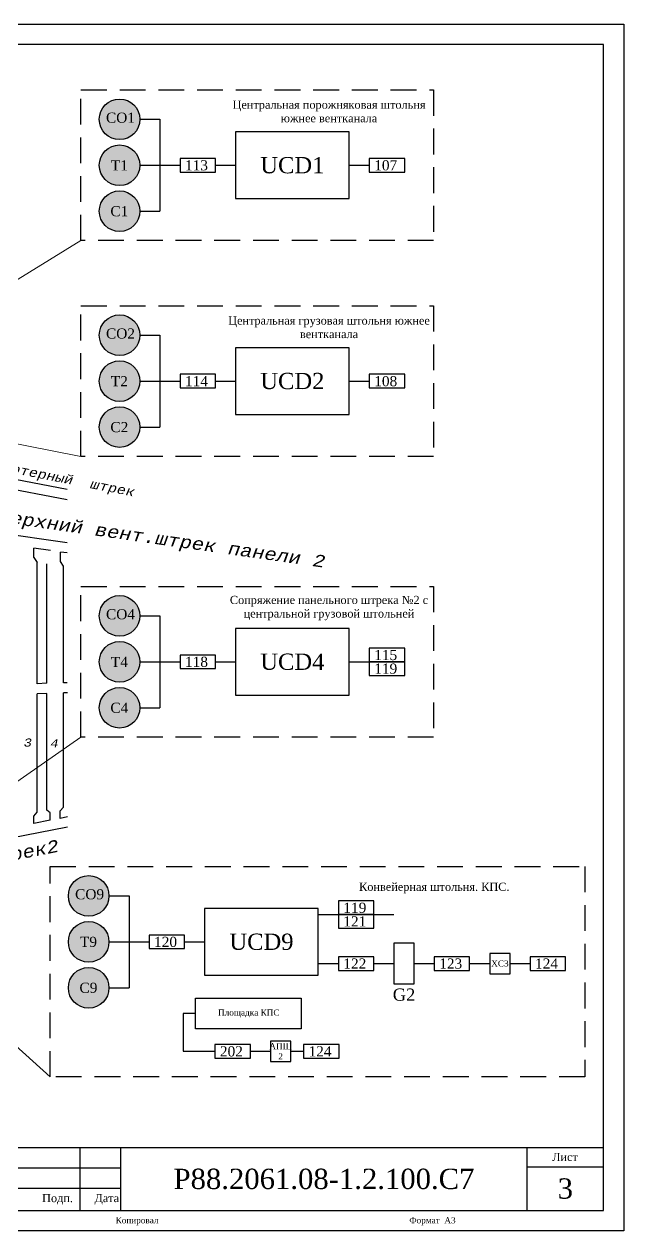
# Model space of a CAD drawing. Header units: millimetres. Extents: x 2309 to 3632, y -1063 to -766.
# Drawn here: x 3484.8 to 3632.3, y -1063.2 to -766.2 of the extents above; entities that cross this region are included whole.
import ezdxf

# ---------------------------------------------------------------- set-up
doc = ezdxf.new("R2010")
doc.units = ezdxf.units.MM
doc.header["$MEASUREMENT"] = 0
doc.linetypes.add('DASHED2', pattern=[9.525, 6.35, -3.175])
doc.linetypes.add('HIDDEN', pattern=[0.375, 0.25, -0.125])
for name, color, linetype in [('вен.з.г.471', 7, 'Continuous'), ('ГВУ', 7, 'Continuous'), ('Д н2', 3, 'Continuous'), ('Надписи', 7, 'Continuous'), ('План', 7, 'Continuous'), ('Раскраска позиций ПЛА', 7, 'Continuous')]:
    doc.layers.add(name, color=color, linetype=linetype)
for name, color, linetype, lineweight in [('ВР воздух', 1, 'Continuous', 40), ('Подсистема Газовый контроль', 1, 'HIDDEN', 30), ('ФЗ вода', 1, 'Continuous', 40)]:
    doc.layers.add(name, color=color, linetype=linetype, lineweight=lineweight)
doc.styles.add('ASHADE', font='simplex.shx', dxfattribs={"height": 0.2})
doc.styles.get("Standard").update_dxf_attribs({"font": 'TIMES.TTF'})
doc.styles.add('TXTRUS', font='TXTRUS.shx', dxfattribs={"height": 2})

msp = doc.modelspace()

# ---------------------------------------------------------------- hatches: boundary and pattern name
at = {"layer": 'Д н2', "lineweight": 50}
h = msp.add_hatch(color=256, dxfattribs=at)
h.set_gradient(color1=(0, 255, 0), color2=(0, 255, 0), tint=1)
edge = h.paths.add_edge_path()
edge.add_arc((3508.26, -789.6), 5, 0, 360)
h = msp.add_hatch(color=256, dxfattribs=at)
h.set_gradient(color1=(0, 255, 0), color2=(0, 255, 0), tint=1)
edge = h.paths.add_edge_path()
edge.add_arc((3508.26, -842.73), 5, 0, 360)
h = msp.add_hatch(color=256, dxfattribs=at)
h.set_gradient(color1=(0, 255, 0), color2=(0, 255, 0), tint=1)
edge = h.paths.add_edge_path()
edge.add_arc((3508.26, -911.81), 5, 0, 360)
h = msp.add_hatch(color=256, dxfattribs=at)
h.set_gradient(color1=(0, 255, 0), color2=(0, 255, 0), tint=1)
edge = h.paths.add_edge_path()
edge.add_arc((3500.65, -980.73), 5, 0, 360)
at = {"layer": 'Раскраска позиций ПЛА', "lineweight": 80}
h = msp.add_hatch(color=3, dxfattribs=at)
edge = h.paths.add_edge_path()
edge.add_arc((3508.26, -789.6), 5, 0, 360)
h = msp.add_hatch(color=3, dxfattribs=at)
edge = h.paths.add_edge_path()
edge.add_arc((3508.26, -800.91), 5, 0, 360)
h = msp.add_hatch(color=3, dxfattribs=at)
edge = h.paths.add_edge_path()
edge.add_arc((3508.26, -812.21), 5, 0, 360)
h = msp.add_hatch(color=3, dxfattribs=at)
edge = h.paths.add_edge_path()
edge.add_arc((3508.26, -842.73), 5, 0, 360)
h = msp.add_hatch(color=3, dxfattribs=at)
edge = h.paths.add_edge_path()
edge.add_arc((3508.26, -854.03), 5, 0, 360)
h = msp.add_hatch(color=3, dxfattribs=at)
edge = h.paths.add_edge_path()
edge.add_arc((3508.26, -865.34), 5, 0, 360)
h = msp.add_hatch(color=3, dxfattribs=at)
edge = h.paths.add_edge_path()
edge.add_arc((3508.26, -911.81), 5, 0, 360)
h = msp.add_hatch(color=3, dxfattribs=at)
edge = h.paths.add_edge_path()
edge.add_arc((3508.26, -923.12), 5, 0, 360)
h = msp.add_hatch(color=3, dxfattribs=at)
edge = h.paths.add_edge_path()
edge.add_arc((3508.26, -934.42), 5, 0, 360)
h = msp.add_hatch(color=3, dxfattribs=at)
edge = h.paths.add_edge_path()
edge.add_arc((3500.65, -980.73), 5, 0, 360)
h = msp.add_hatch(color=3, dxfattribs=at)
edge = h.paths.add_edge_path()
edge.add_arc((3500.65, -992.04), 5, 0, 360)
h = msp.add_hatch(color=3, dxfattribs=at)
edge = h.paths.add_edge_path()
edge.add_arc((3500.65, -1003.34), 5, 0, 360)

# ---------------------------------------------------------------- linework, layer by layer
at = {"color": 1, "lineweight": -3}
for p, q in [((3523.93, -1009.67), (3523.93, -1018.98)), ((3526.94, -1009.67), (3523.93, -1009.67)), ((3550.38, -1018.98), (3553.53, -1018.98))]:
    msp.add_line(p, q, dxfattribs=at)
at = {"linetype": 'Continuous'}
for p, q in [((3443.56, -1042.68), (3627.35, -1042.68)), ((3498.56, -1058.17), (3498.56, -1042.68)), ((3508.56, -1058.17), (3508.56, -1042.68)), ((3608.56, -1058.17), (3608.56, -1042.68)), ((3443.56, -1047.68), (3508.56, -1047.68)), ((3608.56, -1047.39), (3627.35, -1047.39)), ((3443.56, -1052.68), (3508.56, -1052.68))]:
    msp.add_line(p, q, dxfattribs=at)
for points in [[(3212.35, -1063.17), (3212.35, -766.17), (3632.35, -766.17), (3632.35, -1063.17), (3212.35, -1063.17)], [(3627.35, -1058.17), (3627.35, -771.17), (3232.35, -771.17), (3232.35, -1058.17), (3627.35, -1058.17)]]:
    msp.add_lwpolyline(points)
at = {"linetype": 'DASHED2'}
for points in [[(3498.76, -782.35), (3585.54, -782.35), (3585.54, -819.46), (3498.76, -819.46)], [(3498.76, -835.48), (3585.54, -835.48), (3585.54, -872.59), (3498.76, -872.59)], [(3498.76, -904.56), (3585.54, -904.56), (3585.54, -941.67), (3498.76, -941.67)], [(3491.16, -973.48), (3622.74, -973.48), (3622.74, -1025.27), (3491.16, -1025.27)]]:
    msp.add_lwpolyline(points, close=True, dxfattribs=at)
for points in [[(3523.13, -802.58), (3531.85, -802.58), (3531.85, -799.23), (3523.13, -799.23)], [(3569.7, -802.58), (3578.41, -802.58), (3578.41, -799.23), (3569.7, -799.23)], [(3523.13, -855.71), (3531.85, -855.71), (3531.85, -852.36), (3523.13, -852.36)], [(3569.7, -855.71), (3578.41, -855.71), (3578.41, -852.36), (3569.7, -852.36)], [(3569.7, -923.12), (3578.41, -923.12), (3578.41, -919.77), (3569.7, -919.77)], [(3523.13, -924.79), (3531.85, -924.79), (3531.85, -921.44), (3523.13, -921.44)], [(3569.7, -926.46), (3578.41, -926.46), (3578.41, -923.12), (3569.7, -923.12)], [(3562.1, -985.32), (3570.81, -985.32), (3570.81, -981.97), (3562.1, -981.97)], [(3562.1, -988.67), (3570.81, -988.67), (3570.81, -985.32), (3562.1, -985.32)], [(3515.53, -993.71), (3524.24, -993.71), (3524.24, -990.36), (3515.53, -990.36)], [(3562.1, -999.05), (3570.81, -999.05), (3570.81, -995.7), (3562.1, -995.7)], [(3585.69, -999.05), (3594.4, -999.05), (3594.4, -995.7), (3585.69, -995.7)], [(3609.28, -999.05), (3617.99, -999.05), (3617.99, -995.7), (3609.28, -995.7)], [(3526.94, -1005.87), (3552.97, -1005.87), (3552.97, -1013.46), (3526.94, -1013.46)], [(3531.73, -1020.66), (3540.44, -1020.66), (3540.44, -1017.31), (3531.73, -1017.31)], [(3553.53, -1020.66), (3562.25, -1020.66), (3562.25, -1017.31), (3553.53, -1017.31)]]:
    msp.add_lwpolyline(points, close=True)
at = {"layer": 'вен.з.г.471', "color": 1}
for p, q in [((3513.26, -789.6), (3518.19, -789.6)), ((3518.19, -789.6), (3518.19, -812.21)), ((3513.26, -800.91), (3518.19, -800.91)), ((3518.19, -800.91), (3523.13, -800.91)), ((3531.85, -800.91), (3536.78, -800.91)), ((3564.76, -800.91), (3569.7, -800.91)), ((3513.26, -812.21), (3518.19, -812.21)), ((3513.26, -842.73), (3518.19, -842.73)), ((3518.19, -842.73), (3518.19, -865.34)), ((3513.26, -854.03), (3518.19, -854.03)), ((3518.19, -854.03), (3523.13, -854.03)), ((3531.85, -854.03), (3536.78, -854.03)), ((3564.76, -854.03), (3569.7, -854.03)), ((3513.26, -865.34), (3518.19, -865.34)), ((3513.26, -911.81), (3518.19, -911.81)), ((3518.19, -911.81), (3518.19, -934.42)), ((3513.26, -923.12), (3518.19, -923.12)), ((3518.19, -923.12), (3523.13, -923.12)), ((3531.85, -923.12), (3536.78, -923.12)), ((3564.76, -923.12), (3569.7, -923.12)), ((3513.26, -934.42), (3518.19, -934.42)), ((3505.65, -980.73), (3510.59, -980.73)), ((3510.59, -980.73), (3510.59, -1003.34)), ((3557.16, -985.32), (3562.1, -985.32)), ((3570.81, -985.32), (3575.75, -985.32)), ((3505.65, -992.04), (3510.59, -992.04)), ((3510.59, -992.04), (3515.53, -992.04)), ((3524.24, -992.04), (3529.18, -992.04)), ((3557.16, -997.37), (3562.1, -997.37)), ((3570.81, -997.37), (3575.75, -997.37)), ((3580.75, -997.37), (3585.69, -997.37)), ((3594.4, -997.37), (3599.34, -997.37)), ((3604.34, -997.37), (3609.28, -997.37)), ((3505.65, -1003.34), (3510.59, -1003.34)), ((3540.44, -1018.98), (3545.38, -1018.98))]:
    msp.add_line(p, q, dxfattribs=at)
at = {"layer": 'вен.з.г.471', "color": 1, "lineweight": -3}
msp.add_line((3523.93, -1018.98), (3531.73, -1018.98), dxfattribs=at)
at = {"layer": 'ВР воздух', "color": 0, "lineweight": 20}
for p, q in [((3433.16, -859.75), (3498.76, -819.46)), ((3498.76, -872.59), (3446.38, -862.27)), ((3459.33, -969), (3498.76, -941.67)), ((3491.16, -1025.27), (3442.17, -981.19))]:
    msp.add_line(p, q, dxfattribs=at)
at = {"layer": 'План', "color": 0}
for p, q in [((3495.33, -880.73), (3371.84, -857)), ((3495.33, -883.26), (3473.87, -879.14)), ((3495.35, -893.81), (3473.87, -890.71)), ((3491.22, -895.73), (3487.16, -895.14)), ((3495.35, -896.32), (3493.71, -896.09)), ((3490.37, -928.4), (3487.94, -928.51)), ((3487.94, -960.13), (3487.94, -930.98)), ((3494.43, -958.86), (3494.43, -930.79)), ((3487.14, -962.92), (3487.14, -961.1)), ((3491.19, -962.12), (3491.19, -960.31)), ((3493.62, -961.65), (3493.62, -959.83))]:
    msp.add_line(p, q, dxfattribs=at)
at = {"layer": 'План'}
for p, q in [((3487.16, -897.48), (3487.16, -895.14)), ((3493.71, -898.42), (3493.71, -896.09)), ((3487.16, -897.48), (3487.94, -898.64)), ((3487.94, -928.51), (3487.94, -898.64)), ((3490.37, -928.4), (3490.37, -898.99)), ((3494.43, -899.58), (3493.71, -898.42)), ((3494.43, -928.32), (3494.43, -899.58)), ((3495.39, -928.3), (3494.43, -928.32)), ((3490.37, -930.91), (3487.94, -930.98)), ((3490.37, -959.65), (3490.37, -930.91)), ((3495.4, -930.77), (3494.43, -930.79)), ((3493.62, -959.83), (3494.43, -958.86)), ((3487.14, -961.1), (3487.94, -960.13)), ((3491.19, -962.12), (3487.14, -962.92)), ((3491.19, -960.31), (3490.37, -959.65)), ((3495.44, -961.29), (3493.62, -961.65)), ((3495.44, -963.81), (3462.13, -970.33))]:
    msp.add_line(p, q, dxfattribs=at)
at = {"layer": 'Подсистема Газовый контроль', "color": 5, "linetype": 'Continuous'}
msp.add_lwpolyline([(3575.75, -1002.37), (3580.75, -1002.37), (3580.75, -992.37), (3575.75, -992.37)], close=True, dxfattribs=at)
at = {"layer": 'Подсистема Газовый контроль', "color": 3, "linetype": 'Continuous'}
for points in [[(3599.34, -999.87), (3604.34, -999.87), (3604.34, -994.87), (3599.34, -994.87)], [(3545.38, -1021.48), (3550.38, -1021.48), (3550.38, -1016.48), (3545.38, -1016.48)]]:
    msp.add_lwpolyline(points, close=True, dxfattribs=at)
at = {"layer": 'Раскраска позиций ПЛА'}
for points in [[(3536.78, -809.12), (3564.76, -809.12), (3564.76, -792.69), (3536.78, -792.69)], [(3536.78, -862.25), (3564.76, -862.25), (3564.76, -845.82), (3536.78, -845.82)], [(3536.78, -931.33), (3564.76, -931.33), (3564.76, -914.9), (3536.78, -914.9)], [(3529.18, -1000.25), (3557.16, -1000.25), (3557.16, -983.82), (3529.18, -983.82)]]:
    msp.add_lwpolyline(points, close=True, dxfattribs=at)
at = {"layer": 'Раскраска позиций ПЛА', "lineweight": 30}
for centre in [(3508.26, -789.6), (3508.26, -800.91), (3508.26, -812.21), (3508.26, -842.73), (3508.26, -854.03), (3508.26, -865.34), (3508.26, -911.81), (3508.26, -923.12), (3508.26, -934.42), (3500.65, -980.73), (3500.65, -992.04), (3500.65, -1003.34)]:
    msp.add_circle(centre, 5, dxfattribs=at)

# ---------------------------------------------------------------- texts
msp.add_text('Лист', height=2).set_placement((3614.7, -1045.97))
for s, insert, char_height, width, attachment_point in [('UCD1', (3550.77, -800.91), 4, 27.9783, 5), ('UCD2', (3550.77, -854.03), 4, 27.9783, 5), ('UCD4', (3550.77, -923.12), 4, 27.9783, 5), ('UCD9', (3543.17, -992.04), 4, 27.9783, 5), ('Р88.2061.08-1.2.100.С7', (3558.56, -1050.43), 5, 100, 5), ('3', (3617.95, -1052.78), 5, 18.7823, 5), ('Изм. Кол.уч.   Лист     № док.         Подп.       Дата', (3476.44, -1055.43), 2, 64.2562, 5), ('Копировал                                                                                                             Формат  А3', (3507.28, -1059.81), 1.5, 125.062, 1)]:
    msp.add_mtext(s, dxfattribs=dict(insert=insert, char_height=char_height, width=width, attachment_point=attachment_point))
at = {"layer": 'ГВУ', "color": 0}
for s, insert, char_height, width, attachment_point in [('{\\C256;Центральная порожняковая штольня южнее вентканала}', (3559.79, -787.67), 2, 50.9014, 5), ('СО1', (3508.48, -789.21), 2.5, 7.9063, 5), ('Т1', (3508.2, -800.93), 2.5, 7.9063, 5), ('113', (3524.34, -799.66), 2.5, 7.9063, 1), ('107', (3570.91, -799.66), 2.5, 7.9063, 1), ('С1', (3508.2, -812.23), 2.5, 7.9063, 5), ('{\\C256;Центральная грузовая штольня южнее вентканала}', (3559.79, -840.8), 2, 50.9014, 5), ('СО2', (3508.48, -842.33), 2.5, 7.9063, 5), ('Т2', (3508.2, -854.05), 2.5, 7.9063, 5), ('114', (3524.34, -852.79), 2.5, 7.9063, 1), ('108', (3570.91, -852.79), 2.5, 7.9063, 1), ('С2', (3508.2, -865.36), 2.5, 7.9063, 5), ('{\\C256;Сопряжение панельного штрека №2 с центральной грузовой штольней}', (3559.79, -909.88), 2, 50.9014, 5), ('СО4', (3508.48, -911.42), 2.5, 7.9063, 5), ('115', (3570.91, -920.19), 2.5, 7.9063, 1), ('Т4', (3508.2, -923.14), 2.5, 7.9063, 5), ('118', (3524.34, -921.87), 2.5, 7.9063, 1), ('119', (3570.91, -923.54), 2.5, 7.9063, 1), ('С4', (3508.2, -934.44), 2.5, 7.9063, 5), ('СО9', (3500.88, -980.34), 2.5, 7.9063, 5), ('{\\C256;Конвейерная штольня. КПС.}', (3585.7, -978.81), 2, 50.9014, 5), ('119', (3563.31, -982.4), 2.5, 7.9063, 1), ('121', (3563.31, -985.75), 2.5, 7.9063, 1), ('Т9', (3500.59, -992.06), 2.5, 7.9063, 5), ('120', (3516.74, -990.79), 2.5, 7.9063, 1), ('122', (3563.31, -996.13), 2.5, 7.9063, 1), ('123', (3586.9, -996.13), 2.5, 7.9063, 1), ('XC3', (3601.84, -997.37), 1.5, 5, 5), ('124', (3610.49, -996.13), 2.5, 7.9063, 1), ('С9', (3500.59, -1003.36), 2.5, 7.9063, 5), ('{\\C256;Площадка КПС}', (3540.05, -1009.67), 1.5, 25.8261, 5), ('202', (3532.94, -1017.74), 2.5, 7.9063, 1), ('АПШ 2', (3547.88, -1018.98), 1.5, 5, 5), ('124', (3554.74, -1017.74), 2.5, 7.9063, 1)]:
    msp.add_mtext(s, dxfattribs=dict(at, insert=insert, char_height=char_height, width=width, attachment_point=attachment_point))
at = {"layer": 'Надписи', "attachment_point": 1, "style": 'TXTRUS'}
for s, insert, char_height, width, rotation in [('{\\fCourier New|b0|i1|c204|p49;Гл. транспортерный  штрек}', (3458.07, -869.78), 2.2, 67.6, 349), ('{\\fCourier New|b0|i1|c204|p49;Верхний вент.штрек панели 2}', (3478.66, -885.69), 3, 97.4, 352), ('{\\fCourier New|b0|i1|c204|p49;Панельный штрек2}', (3445.74, -976.04), 3, 121.7, 11)]:
    msp.add_mtext(s, dxfattribs=dict(at, insert=insert, char_height=char_height, width=width, rotation=rotation))
at = {"layer": 'Надписи', "char_height": 2, "width": 4.2, "attachment_point": 1, "style": 'TXTRUS'}
for s, insert in [('{\\fCourier New|b0|i1|c204|p49;3}', (3484.68, -941.99)), ('{\\fCourier New|b0|i1|c204|p49;4}', (3491.22, -942.17))]:
    msp.add_mtext(s, dxfattribs=dict(at, insert=insert))
at = {"layer": 'ФЗ вода', "color": 0, "lineweight": 20, "insert": (3578.25, -1005.05), "char_height": 3, "width": 14.716, "attachment_point": 5, "style": 'ASHADE'}
msp.add_mtext('{\\fTimes New Roman|b0|i0|c204|p18;G2}', dxfattribs=at)

doc.saveas('drawing.dxf')
